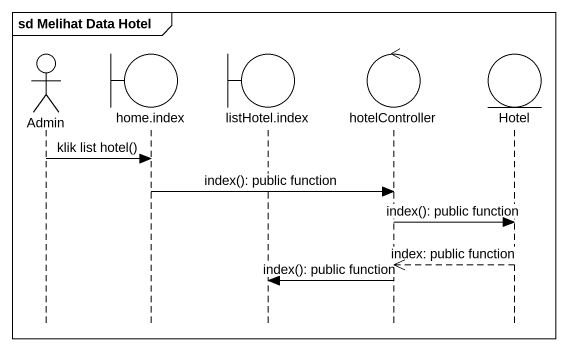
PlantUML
@startuml
mainframe sd Melihat Data Hotel
hide footbox
actor Admin
boundary "home.index" as home_index
boundary "listHotel.index" as listHotel_index
control hotelController
entity Hotel

Admin -> home_index : klik list hotel()
home_index -> hotelController : index(): public function
hotelController -> Hotel : index(): public function
Hotel -->> hotelController : index: public function
hotelController -> listHotel_index : index(): public function
@enduml
